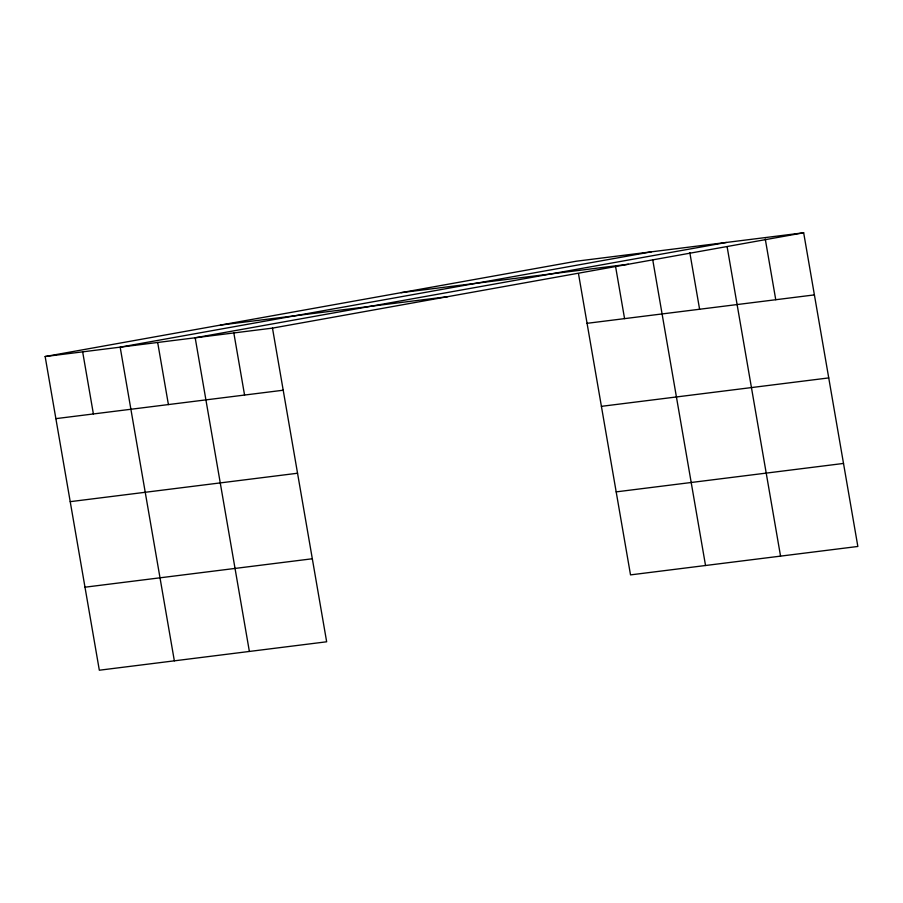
<?xml version="1.0" encoding="UTF-8"?>
<svg xmlns="http://www.w3.org/2000/svg" width="903" height="903" viewBox="0 0 903 903"><rect width="100%" height="100%" fill="white"/><g stroke="black" fill="none" stroke-linecap="round" stroke-linejoin="round"><path stroke-width="1.35" d="M45.15 356.538L272.48 328.116L326.66 641.785L99.33 670.218L45.15 356.538L576.34 261.215L803.67 232.782L857.85 546.462L630.52 574.884L578.484 273.632M651.356 251.835L120.167 347.158L174.347 660.827M726.373 242.456L195.183 337.778L249.375 651.447M272.48 328.116L803.67 232.782M401.045 292.674L628.375 264.24M220.445 325.08L447.775 296.658M587.063 323.319L814.393 294.897M55.873 418.642L283.203 390.22M601.409 406.339L828.74 377.917M70.22 501.662L297.55 473.24M616.185 491.875L843.515 463.442M84.995 587.198L312.325 558.765M765.259 239.002L775.756 299.728M727.096 246.598L780.553 556.124M689.824 252.659L699.599 309.255M652.79 260.109L705.536 565.504M615.519 266.182L624.571 318.635M233.832 332.947L244.566 395.051M157.675 342.474L168.409 404.578M82.658 351.854L93.393 413.958"/></g></svg>
